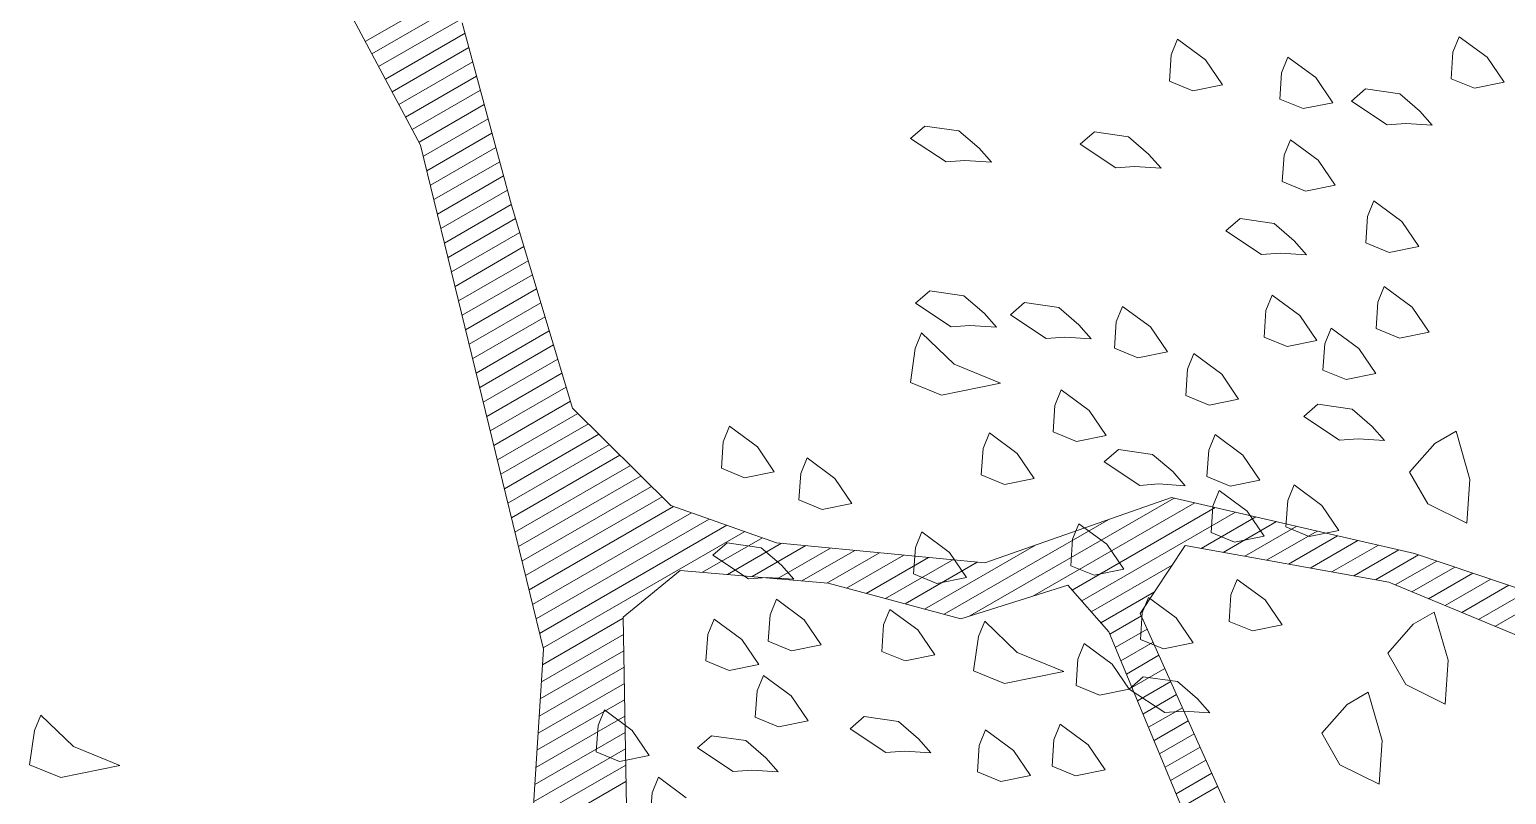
# Model space of a CAD drawing. Header units: metres. Extents: x 12093 to 20303, y 514 to 1412.
# Drawn here: x 19684.485 to 19685.965, y 708.883 to 709.65 of the extents above; entities that cross this region are included whole.
import ezdxf

# ---------------------------------------------------------------- set-up
doc = ezdxf.new("R2010")
doc.units = ezdxf.units.M
doc.layers.add('ARBOLES', color=52, linetype='Continuous', lineweight=13)
doc.layers.add('grass', color=64, linetype='Continuous', lineweight=13)

# ---------------------------------------------------------------- blocks, each defined once
blk = doc.blocks.new('ghgfghgh')
at = {"layer": 'ARBOLES', "lineweight": 20}
for p, q in [((20001.65568, 663.70906), (20001.54716, 663.91237)), ((20001.62066, 663.77468), (20001.67282, 663.8048)), ((20001.62491, 663.76671), (20001.67684, 663.7967)), ((20001.62916, 663.75874), (20001.68087, 663.7886)), ((20001.682, 663.78631), (20001.71299, 663.67122)), ((20001.63342, 663.75078), (20001.68375, 663.77983)), ((20001.63767, 663.74281), (20001.68618, 663.77081)), ((20001.64192, 663.73484), (20001.6886, 663.76179)), ((20001.64618, 663.72687), (20001.69103, 663.75277)), ((20001.65043, 663.7189), (20001.69346, 663.74374)), ((20001.65468, 663.71093), (20001.69589, 663.73472)), ((20001.65739, 663.70206), (20001.69832, 663.7257)), ((20001.65961, 663.69292), (20001.70075, 663.71668)), ((20001.73329, 663.39038), (20001.65568, 663.70906)), ((20001.66184, 663.68378), (20001.70318, 663.70765)), ((20001.66406, 663.67464), (20001.70561, 663.69863)), ((20001.66629, 663.6655), (20001.70804, 663.68961)), ((20001.66851, 663.65636), (20001.71047, 663.68059)), ((20001.67074, 663.64722), (20001.7129, 663.67156)), ((20001.71299, 663.67122), (20001.75165, 663.54283)), ((20001.67297, 663.63808), (20001.71556, 663.66268)), ((20001.67519, 663.62894), (20001.71824, 663.6538)), ((20001.67742, 663.61981), (20001.72091, 663.64492)), ((20001.67964, 663.61067), (20001.72358, 663.63604)), ((20001.68187, 663.60153), (20001.72626, 663.62715)), ((20001.68409, 663.59239), (20001.72893, 663.61827)), ((20001.68632, 663.58325), (20001.73161, 663.60939)), ((20001.68855, 663.57411), (20001.73428, 663.60051)), ((20001.69077, 663.56497), (20001.73696, 663.59163)), ((20001.693, 663.55583), (20001.73963, 663.58275)), ((20001.69522, 663.54669), (20001.74231, 663.57387)), ((20001.69745, 663.53755), (20001.74498, 663.56499)), ((20001.69967, 663.52841), (20001.74765, 663.55611)), ((20001.7019, 663.51927), (20001.75033, 663.54723)), ((20001.70413, 663.51013), (20001.75501, 663.53951)), ((20001.75165, 663.54283), (20001.81383, 663.48121)), ((20001.70635, 663.50099), (20001.76166, 663.53292)), ((20001.70858, 663.49185), (20001.7683, 663.52633)), ((20001.7108, 663.48271), (20001.77495, 663.51974)), ((20001.71303, 663.47357), (20001.7816, 663.51315)), ((20001.71525, 663.46443), (20001.78824, 663.50657)), ((20001.71748, 663.45529), (20001.79489, 663.49998)), ((20001.71971, 663.44615), (20001.80154, 663.49339)), ((20001.72193, 663.43701), (20001.80818, 663.4868)), ((20002.00265, 663.41143), (20002.1318, 663.486)), ((20002.01207, 663.44495), (20002.12997, 663.48642)), ((20002.04235, 663.42393), (20002.1447, 663.48302)), ((20002.12997, 663.48642), (20002.28344, 663.45092)), ((20001.72416, 663.42787), (20001.81552, 663.48061)), ((20001.72638, 663.41873), (20001.82673, 663.47667)), ((20002.06719, 663.42784), (20002.15759, 663.48003)), ((20002.07327, 663.42093), (20002.17048, 663.47705)), ((20002.14886, 663.45415), (20002.18337, 663.47407)), ((20001.72861, 663.40959), (20001.83795, 663.47272)), ((20001.73084, 663.40045), (20001.84917, 663.46877)), ((20001.73306, 663.39131), (20001.86038, 663.46482)), ((20001.98641, 663.41248), (20002.09035, 663.47249)), ((20002.16262, 663.45167), (20002.19626, 663.47109)), ((20002.17637, 663.44918), (20002.20915, 663.46811)), ((20002.19013, 663.4467), (20002.22204, 663.46512)), ((20001.97408, 663.41579), (20002.04413, 663.45623)), ((20002.13867, 663.45599), (20002.11029, 663.41301)), ((20002.26734, 663.43275), (20002.13867, 663.45599)), ((20002.20388, 663.44421), (20002.23493, 663.46214)), ((20002.21764, 663.44173), (20002.24782, 663.45916)), ((20002.23139, 663.43925), (20002.26072, 663.45618)), ((20002.24514, 663.43676), (20002.27361, 663.4532)), ((20002.2589, 663.43428), (20002.28615, 663.45001)), ((20002.27139, 663.43107), (20002.29756, 663.44617)), ((20002.28344, 663.45092), (20002.44844, 663.39547)), ((20001.81972, 663.44029), (20001.78367, 663.41061)), ((20002.07935, 663.41401), (20002.13043, 663.44351)), ((20002.28188, 663.4267), (20002.30897, 663.44234)), ((20002.29238, 663.42233), (20002.32039, 663.4385)), ((20002.0645, 663.4309), (20001.99699, 663.40965)), ((20002.09035, 663.40149), (20002.0645, 663.4309)), ((20002.41903, 663.36962), (20002.26734, 663.43275)), ((20002.30287, 663.41797), (20002.3318, 663.43467)), ((20002.31336, 663.4136), (20002.34321, 663.43083)), ((20002.32386, 663.40923), (20002.35462, 663.427)), ((20002.08542, 663.4071), (20002.11931, 663.42666)), ((20002.33435, 663.40487), (20002.36604, 663.42316)), ((20001.73266, 663.38065), (20001.78368, 663.41011)), ((20001.78367, 663.41061), (20001.78628, 663.25253)), ((20002.09101, 663.3999), (20002.111, 663.41144)), ((20002.11029, 663.41301), (20002.20167, 663.20867)), ((20001.73196, 663.36982), (20001.78385, 663.39978)), ((20002.15869, 663.23705), (20002.09035, 663.40149)), ((20002.09451, 663.39149), (20002.1147, 663.40315)), ((20001.71547, 663.11414), (20001.73329, 663.39038)), ((20001.73126, 663.359), (20001.78402, 663.38945)), ((20002.098, 663.38308), (20002.11841, 663.39487)), ((20002.10149, 663.37468), (20002.12211, 663.38658)), ((20001.73056, 663.34817), (20001.78419, 663.37913)), ((20002.10499, 663.36627), (20002.12582, 663.37829)), ((20001.72987, 663.33734), (20001.78436, 663.3688)), ((20002.10848, 663.35786), (20002.12952, 663.37001)), ((20002.11198, 663.34945), (20002.13323, 663.36172)), ((20001.72917, 663.32651), (20001.78453, 663.35847)), ((20002.11547, 663.34105), (20002.13694, 663.35344)), ((20001.72847, 663.31568), (20001.7847, 663.34815)), ((20002.11897, 663.33264), (20002.14064, 663.34515)), ((20001.72777, 663.30485), (20001.78487, 663.33782)), ((20002.12246, 663.32423), (20002.14435, 663.33687)), ((20001.72707, 663.29403), (20001.78504, 663.32749)), ((20002.12595, 663.31582), (20002.14805, 663.32858)), ((20001.72637, 663.2832), (20001.78521, 663.31717)), ((20002.12945, 663.30742), (20002.15176, 663.32029)), ((20001.72568, 663.27237), (20001.78538, 663.30684)), ((20002.13294, 663.29901), (20002.15546, 663.31201)), ((20002.13644, 663.2906), (20002.15917, 663.30372))]:
    blk.add_line(p, q, dxfattribs=at)
at = {"layer": 'grass'}
for p, q in [((20002.13384, 663.77601), (20002.12983, 663.76621)), ((20002.15144, 663.7631), (20002.13384, 663.77601)), ((20002.31182, 663.77762), (20002.30781, 663.76782)), ((20002.32942, 663.7647), (20002.31182, 663.77762)), ((20002.12983, 663.76621), (20002.12872, 663.7495)), ((20002.16214, 663.74728), (20002.15144, 663.7631)), ((20002.20356, 663.76467), (20002.19956, 663.75487)), ((20002.22117, 663.75175), (20002.20356, 663.76467)), ((20002.30781, 663.76782), (20002.3067, 663.75111)), ((20002.34012, 663.74889), (20002.32942, 663.7647)), ((20002.19956, 663.75487), (20002.19845, 663.73816)), ((20002.12872, 663.7495), (20002.14343, 663.74349)), ((20002.14343, 663.74349), (20002.16214, 663.74728)), ((20002.23186, 663.73594), (20002.22117, 663.75175)), ((20002.24367, 663.73684), (20002.25258, 663.74463)), ((20002.25258, 663.74463), (20002.27418, 663.74152)), ((20002.3067, 663.75111), (20002.32141, 663.7451)), ((20002.32141, 663.7451), (20002.34012, 663.74889)), ((20002.19845, 663.73816), (20002.21315, 663.73215)), ((20002.21315, 663.73215), (20002.23186, 663.73594)), ((20002.26617, 663.72192), (20002.24367, 663.73684)), ((20002.27418, 663.74152), (20002.28688, 663.73061)), ((20002.28688, 663.73061), (20002.29468, 663.7217)), ((20001.96523, 663.71337), (20001.97414, 663.72117)), ((20001.97414, 663.72117), (20001.99575, 663.71806)), ((20001.99575, 663.71806), (20002.00845, 663.70715)), ((20002.07238, 663.70962), (20002.08128, 663.71741)), ((20002.08128, 663.71741), (20002.10289, 663.7143)), ((20002.27798, 663.72281), (20002.26617, 663.72192)), ((20002.29468, 663.7217), (20002.27798, 663.72281)), ((20001.98773, 663.69846), (20001.96523, 663.71337)), ((20002.00845, 663.70715), (20002.01624, 663.69824)), ((20002.09488, 663.6947), (20002.07238, 663.70962)), ((20002.10289, 663.7143), (20002.11559, 663.70339)), ((20002.20514, 663.71255), (20002.20113, 663.70274)), ((20002.22274, 663.69963), (20002.20514, 663.71255)), ((20001.99954, 663.69935), (20001.98773, 663.69846)), ((20002.01624, 663.69824), (20001.99954, 663.69935)), ((20002.11559, 663.70339), (20002.12339, 663.69448)), ((20002.20113, 663.70274), (20002.20002, 663.68604)), ((20002.23344, 663.68382), (20002.22274, 663.69963)), ((20002.10668, 663.69559), (20002.09488, 663.6947)), ((20002.12339, 663.69448), (20002.10668, 663.69559)), ((20002.20002, 663.68604), (20002.21473, 663.68003)), ((20002.21473, 663.68003), (20002.23344, 663.68382)), ((20002.25794, 663.6738), (20002.25393, 663.664)), ((20002.27554, 663.66089), (20002.25794, 663.6738)), ((20002.16439, 663.65484), (20002.1733, 663.66264)), ((20002.1733, 663.66264), (20002.19491, 663.65953)), ((20002.25393, 663.664), (20002.25283, 663.64729)), ((20002.28624, 663.64507), (20002.27554, 663.66089)), ((20002.18689, 663.63992), (20002.16439, 663.65484)), ((20002.19491, 663.65953), (20002.20761, 663.64862)), ((20002.20761, 663.64862), (20002.2154, 663.63971)), ((20002.25283, 663.64729), (20002.26753, 663.64128)), ((20002.26753, 663.64128), (20002.28624, 663.64507)), ((20002.1987, 663.64082), (20002.18689, 663.63992)), ((20002.2154, 663.63971), (20002.1987, 663.64082)), ((20001.96838, 663.60913), (20001.97729, 663.61693)), ((20001.97729, 663.61693), (20001.99889, 663.61381)), ((20001.99889, 663.61381), (20002.01159, 663.6029)), ((20002.19358, 663.61431), (20002.18957, 663.60451)), ((20002.21118, 663.60139), (20002.19358, 663.61431)), ((20002.26442, 663.61967), (20002.26041, 663.60987)), ((20002.28202, 663.60676), (20002.26442, 663.61967)), ((20001.99088, 663.59421), (20001.96838, 663.60913)), ((20002.0283, 663.60179), (20002.03721, 663.60959)), ((20002.03721, 663.60959), (20002.05882, 663.60648)), ((20002.05882, 663.60648), (20002.07152, 663.59557)), ((20002.09914, 663.60716), (20002.09513, 663.59735)), ((20002.11674, 663.59424), (20002.09914, 663.60716)), ((20002.18957, 663.60451), (20002.18847, 663.5878)), ((20002.26041, 663.60987), (20002.2593, 663.59316)), ((20002.29271, 663.59095), (20002.28202, 663.60676)), ((20002.00269, 663.5951), (20001.99088, 663.59421)), ((20002.01939, 663.59399), (20002.00269, 663.5951)), ((20002.01159, 663.6029), (20002.01939, 663.59399)), ((20002.0508, 663.58687), (20002.0283, 663.60179)), ((20002.07152, 663.59557), (20002.07932, 663.58666)), ((20002.09513, 663.59735), (20002.09402, 663.58065)), ((20002.22188, 663.58558), (20002.21118, 663.60139)), ((20001.97217, 663.59042), (20001.96816, 663.58061)), ((20001.99267, 663.5706), (20001.97217, 663.59042)), ((20002.06261, 663.58777), (20002.0508, 663.58687)), ((20002.07932, 663.58666), (20002.06261, 663.58777)), ((20002.12743, 663.57843), (20002.11674, 663.59424)), ((20002.18847, 663.5878), (20002.20317, 663.58179)), ((20002.20317, 663.58179), (20002.22188, 663.58558)), ((20002.23079, 663.59338), (20002.22678, 663.58358)), ((20002.24839, 663.58046), (20002.23079, 663.59338)), ((20002.2593, 663.59316), (20002.274, 663.58715)), ((20002.274, 663.58715), (20002.29271, 663.59095)), ((20001.96816, 663.58061), (20001.96505, 663.55901)), ((20002.09402, 663.58065), (20002.10872, 663.57464)), ((20002.10872, 663.57464), (20002.12743, 663.57843)), ((20002.14414, 663.57732), (20002.14013, 663.56752)), ((20002.16174, 663.5644), (20002.14414, 663.57732)), ((20002.22678, 663.58358), (20002.22567, 663.56687)), ((20002.25909, 663.56465), (20002.24839, 663.58046)), ((20002.02208, 663.55858), (20001.99267, 663.5706)), ((20002.14013, 663.56752), (20002.13902, 663.55081)), ((20002.22567, 663.56687), (20002.24038, 663.56086)), ((20001.96505, 663.55901), (20001.98465, 663.55099)), ((20001.98465, 663.55099), (20002.02208, 663.55858)), ((20002.17244, 663.54859), (20002.16174, 663.5644)), ((20002.24038, 663.56086), (20002.25909, 663.56465)), ((20002.06039, 663.55435), (20002.05638, 663.54455)), ((20002.07799, 663.54144), (20002.06039, 663.55435)), ((20002.13902, 663.55081), (20002.15373, 663.5448)), ((20002.15373, 663.5448), (20002.17244, 663.54859)), ((20002.05638, 663.54455), (20002.05527, 663.52784)), ((20002.08869, 663.52563), (20002.07799, 663.54144)), ((20002.21365, 663.53746), (20002.22256, 663.54526)), ((20002.22256, 663.54526), (20002.24417, 663.54215)), ((20002.24417, 663.54215), (20002.25687, 663.53124)), ((20001.85078, 663.53135), (20001.84678, 663.52155)), ((20001.86838, 663.51844), (20001.85078, 663.53135)), ((20002.23615, 663.52255), (20002.21365, 663.53746)), ((20002.25687, 663.53124), (20002.26467, 663.52233)), ((20001.84678, 663.52155), (20001.84567, 663.50485)), ((20002.01496, 663.52717), (20002.01095, 663.51736)), ((20002.03256, 663.51425), (20002.01496, 663.52717)), ((20002.05527, 663.52784), (20002.06998, 663.52183)), ((20002.06998, 663.52183), (20002.08869, 663.52563)), ((20002.15752, 663.52609), (20002.15351, 663.51629)), ((20002.17512, 663.51317), (20002.15752, 663.52609)), ((20002.24796, 663.52344), (20002.23615, 663.52255)), ((20002.26467, 663.52233), (20002.24796, 663.52344)), ((20002.29647, 663.5205), (20002.28036, 663.50233)), ((20002.30976, 663.52817), (20002.29647, 663.5205)), ((20002.31847, 663.49774), (20002.30976, 663.52817)), ((20001.87908, 663.50263), (20001.86838, 663.51844)), ((20001.8998, 663.51132), (20001.89579, 663.50152)), ((20001.9174, 663.4984), (20001.8998, 663.51132)), ((20002.01095, 663.51736), (20002.00984, 663.50066)), ((20002.04325, 663.49844), (20002.03256, 663.51425)), ((20002.08758, 663.50892), (20002.09649, 663.51672)), ((20002.09649, 663.51672), (20002.1181, 663.5136)), ((20002.1181, 663.5136), (20002.1308, 663.50269)), ((20002.15351, 663.51629), (20002.1524, 663.49958)), ((20002.18582, 663.49736), (20002.17512, 663.51317)), ((20001.84567, 663.50485), (20001.86037, 663.49884)), ((20001.86037, 663.49884), (20001.87908, 663.50263)), ((20001.89579, 663.50152), (20001.89468, 663.48481)), ((20002.11008, 663.494), (20002.08758, 663.50892)), ((20002.1308, 663.50269), (20002.13859, 663.49379)), ((20002.28036, 663.50233), (20002.29187, 663.48238)), ((20001.92809, 663.48259), (20001.9174, 663.4984)), ((20002.00984, 663.50066), (20002.02454, 663.49465)), ((20002.02454, 663.49465), (20002.04325, 663.49844)), ((20002.12189, 663.49489), (20002.11008, 663.494)), ((20002.13859, 663.49379), (20002.12189, 663.49489)), ((20002.1524, 663.49958), (20002.16711, 663.49357)), ((20002.16711, 663.49357), (20002.18582, 663.49736)), ((20002.20743, 663.49425), (20002.20342, 663.48445)), ((20002.22503, 663.48133), (20002.20743, 663.49425)), ((20002.31669, 663.47011), (20002.31847, 663.49774)), ((20001.89468, 663.48481), (20001.90938, 663.4788)), ((20002.1602, 663.49067), (20002.1562, 663.48087)), ((20002.1778, 663.47776), (20002.1602, 663.49067)), ((20002.20342, 663.48445), (20002.20231, 663.46774)), ((20001.81383, 663.48121), (20001.88059, 663.4577)), ((20001.90938, 663.4788), (20001.92809, 663.48259)), ((20002.1562, 663.48087), (20002.15509, 663.46416)), ((20002.1885, 663.46194), (20002.1778, 663.47776)), ((20002.23572, 663.46552), (20002.22503, 663.48133)), ((20002.29187, 663.48238), (20002.31669, 663.47011)), ((20001.9722, 663.46456), (20001.9682, 663.45476)), ((20001.9898, 663.45165), (20001.9722, 663.46456)), ((20002.07155, 663.46971), (20002.06754, 663.45991)), ((20002.08915, 663.4568), (20002.07155, 663.46971)), ((20002.15509, 663.46416), (20002.16979, 663.45815)), ((20002.20231, 663.46774), (20002.21701, 663.46173)), ((20002.21701, 663.46173), (20002.23572, 663.46552)), ((20001.83382, 663.43906), (20001.8716, 663.46087)), ((20001.84034, 663.44982), (20001.84924, 663.45762)), ((20001.84924, 663.45762), (20001.87085, 663.45451)), ((20001.8495, 663.43769), (20001.88365, 663.4574)), ((20001.86519, 663.43632), (20001.89911, 663.4559)), ((20001.88059, 663.4577), (20002.01207, 663.44495)), ((20001.9682, 663.45476), (20001.96709, 663.43805)), ((20002.06754, 663.45991), (20002.06644, 663.4432)), ((20002.09985, 663.44098), (20002.08915, 663.4568)), ((20002.16979, 663.45815), (20002.1885, 663.46194)), ((20001.86284, 663.43491), (20001.84034, 663.44982)), ((20001.87085, 663.45451), (20001.88355, 663.4436)), ((20001.88087, 663.43495), (20001.91457, 663.4544)), ((20001.89655, 663.43358), (20001.93003, 663.45291)), ((20001.91224, 663.43221), (20001.94549, 663.45141)), ((20001.92475, 663.42901), (20001.96095, 663.44991)), ((20001.93708, 663.4257), (20001.97641, 663.44841)), ((20001.94942, 663.4224), (20001.99187, 663.44691)), ((20002.0005, 663.43583), (20001.9898, 663.45165)), ((20001.91308, 663.43213), (20001.81972, 663.44029)), ((20001.88355, 663.4436), (20001.89135, 663.43469)), ((20001.96175, 663.41909), (20002.00733, 663.44541)), ((20001.96709, 663.43805), (20001.98179, 663.43204)), ((20002.06644, 663.4432), (20002.08114, 663.43719)), ((20002.08114, 663.43719), (20002.09985, 663.44098)), ((20001.87464, 663.4358), (20001.86284, 663.43491)), ((20001.89135, 663.43469), (20001.87464, 663.4358)), ((20001.99699, 663.40965), (20001.91308, 663.43213)), ((20001.98179, 663.43204), (20002.0005, 663.43583)), ((20002.17158, 663.43454), (20002.16757, 663.42474)), ((20002.18918, 663.42163), (20002.17158, 663.43454)), ((20001.88044, 663.42199), (20001.87643, 663.41219)), ((20001.89804, 663.40908), (20001.88044, 663.42199)), ((20002.11545, 663.42317), (20002.11144, 663.41336)), ((20002.13305, 663.41025), (20002.11545, 663.42317)), ((20002.16757, 663.42474), (20002.16646, 663.40803)), ((20002.19988, 663.40581), (20002.18918, 663.42163)), ((20001.84102, 663.40951), (20001.83701, 663.3997)), ((20001.85862, 663.39659), (20001.84102, 663.40951)), ((20001.87643, 663.41219), (20001.87532, 663.39548)), ((20001.90874, 663.39326), (20001.89804, 663.40908)), ((20001.95217, 663.41555), (20001.94816, 663.40575)), ((20001.96977, 663.40263), (20001.95217, 663.41555)), ((20002.01209, 663.40821), (20002.00809, 663.39841)), ((20002.03259, 663.3884), (20002.01209, 663.40821)), ((20002.11144, 663.41336), (20002.11033, 663.39666)), ((20002.14375, 663.39444), (20002.13305, 663.41025)), ((20002.29599, 663.41384), (20002.28269, 663.40616)), ((20002.3047, 663.3834), (20002.29599, 663.41384)), ((20001.83701, 663.3997), (20001.8359, 663.383)), ((20001.94816, 663.40575), (20001.94705, 663.38904)), ((20001.98047, 663.38682), (20001.96977, 663.40263)), ((20002.16646, 663.40803), (20002.18117, 663.40202)), ((20002.18117, 663.40202), (20002.19988, 663.40581)), ((20002.28269, 663.40616), (20002.26658, 663.38799)), ((20001.86931, 663.38078), (20001.85862, 663.39659)), ((20001.87532, 663.39548), (20001.89003, 663.38947)), ((20001.89003, 663.38947), (20001.90874, 663.39326)), ((20002.00809, 663.39841), (20002.00497, 663.3768)), ((20002.07491, 663.39398), (20002.07091, 663.38417)), ((20002.09251, 663.38106), (20002.07491, 663.39398)), ((20002.11033, 663.39666), (20002.12503, 663.39065)), ((20002.12503, 663.39065), (20002.14375, 663.39444)), ((20001.8359, 663.383), (20001.8506, 663.37699)), ((20001.8506, 663.37699), (20001.86931, 663.38078)), ((20001.94705, 663.38904), (20001.96176, 663.38303)), ((20001.96176, 663.38303), (20001.98047, 663.38682)), ((20002.062, 663.37637), (20002.03259, 663.3884)), ((20002.07091, 663.38417), (20002.0698, 663.36747)), ((20002.10321, 663.36525), (20002.09251, 663.38106)), ((20002.26658, 663.38799), (20002.2781, 663.36805)), ((20002.30291, 663.35578), (20002.3047, 663.3834)), ((20001.87221, 663.37387), (20001.8682, 663.36407)), ((20001.88981, 663.36096), (20001.87221, 663.37387)), ((20002.00497, 663.3768), (20002.02458, 663.36879)), ((20002.02458, 663.36879), (20002.062, 663.37637)), ((20002.10321, 663.36525), (20002.11212, 663.37305)), ((20002.11212, 663.37305), (20002.13373, 663.36993)), ((20001.8682, 663.36407), (20001.8671, 663.34737)), ((20002.0698, 663.36747), (20002.0845, 663.36146)), ((20002.0845, 663.36146), (20002.10321, 663.36525)), ((20002.12571, 663.35033), (20002.10321, 663.36525)), ((20002.13373, 663.36993), (20002.14643, 663.35902)), ((20002.25431, 663.36318), (20002.24102, 663.3555)), ((20002.26302, 663.33274), (20002.25431, 663.36318)), ((20002.2781, 663.36805), (20002.30291, 663.35578)), ((20001.90051, 663.34515), (20001.88981, 663.36096)), ((20002.14643, 663.35902), (20002.15423, 663.35011)), ((20002.24102, 663.3555), (20002.22491, 663.33734)), ((20001.41579, 663.34881), (20001.41178, 663.339)), ((20001.43629, 663.32899), (20001.41579, 663.34881)), ((20001.77175, 663.35202), (20001.76775, 663.34222)), ((20001.78936, 663.3391), (20001.77175, 663.35202)), ((20001.8671, 663.34737), (20001.8818, 663.34135)), ((20001.8818, 663.34135), (20001.90051, 663.34515)), ((20001.92702, 663.34003), (20001.93593, 663.34783)), ((20001.93593, 663.34783), (20001.95753, 663.34472)), ((20001.95753, 663.34472), (20001.97023, 663.3338)), ((20002.05978, 663.34296), (20002.05577, 663.33316)), ((20002.07738, 663.33005), (20002.05978, 663.34296)), ((20002.13752, 663.35122), (20002.12571, 663.35033)), ((20002.15423, 663.35011), (20002.13752, 663.35122)), ((20001.41178, 663.339), (20001.40867, 663.3174)), ((20001.76775, 663.34222), (20001.76664, 663.32551)), ((20001.80005, 663.32329), (20001.78936, 663.3391)), ((20001.83057, 663.32798), (20001.83948, 663.33577)), ((20001.83948, 663.33577), (20001.86108, 663.33266)), ((20001.94952, 663.32511), (20001.92702, 663.34003)), ((20001.97023, 663.3338), (20001.97803, 663.3249)), ((20002.01256, 663.33938), (20002.00855, 663.32958)), ((20002.03016, 663.32647), (20002.01256, 663.33938)), ((20002.22491, 663.33734), (20002.23642, 663.31739)), ((20001.4657, 663.31697), (20001.43629, 663.32899)), ((20001.76664, 663.32551), (20001.78134, 663.3195)), ((20001.85307, 663.31306), (20001.83057, 663.32798)), ((20001.86108, 663.33266), (20001.87378, 663.32175)), ((20001.96133, 663.32601), (20001.94952, 663.32511)), ((20001.97803, 663.3249), (20001.96133, 663.32601)), ((20002.00855, 663.32958), (20002.00744, 663.31288)), ((20002.04085, 663.31066), (20002.03016, 663.32647)), ((20002.05577, 663.33316), (20002.05466, 663.31645)), ((20002.08808, 663.31423), (20002.07738, 663.33005)), ((20002.26124, 663.30512), (20002.26302, 663.33274)), ((20001.40867, 663.3174), (20001.42828, 663.30938)), ((20001.42828, 663.30938), (20001.4657, 663.31697)), ((20001.78134, 663.3195), (20001.80005, 663.32329)), ((20001.87378, 663.32175), (20001.88158, 663.31284)), ((20002.05466, 663.31645), (20002.06937, 663.31044)), ((20002.23642, 663.31739), (20002.26124, 663.30512)), ((20001.80585, 663.30948), (20001.80184, 663.29968)), ((20001.82345, 663.29657), (20001.80585, 663.30948)), ((20001.86488, 663.31395), (20001.85307, 663.31306)), ((20001.88158, 663.31284), (20001.86488, 663.31395)), ((20002.00744, 663.31288), (20002.02214, 663.30686)), ((20002.02214, 663.30686), (20002.04085, 663.31066)), ((20002.06937, 663.31044), (20002.08808, 663.31423)), ((20001.80184, 663.29968), (20001.80073, 663.28297))]:
    blk.add_line(p, q, dxfattribs=at)

msp = doc.modelspace()

# ---------------------------------------------------------------- hatches: boundary and pattern name
at = {"layer": 'grass'}
h = msp.add_hatch(dxfattribs=at)
h.set_pattern_fill('AR-CONC', color=256, scale=0.002, style=0)
h.set_pattern_definition([(50, (0, 0), (0.364369338, -0.031878171), [0.0381, -0.4191]), (355, (0, 0), (-0.070485652, 0.382113286), [0.03048, -0.33528]), (100.451, (0.03036, -0.00266), (0.2938850033, 0.3502333756), [0.03238, -0.35618]), (46.1842, (0, 0.1016), (0.542158082, -0.084084656), [0.05715, -0.62865]), (96.6356, (0.0452, 0.0946), (0.474808469, 0.494851112), [0.04857, -0.53427]), (351.184, (0, 0.1016), (0.474809212, 0.494850236), [0.04572, -0.50292]), (21, (0.0508, 0.0762), (0.3032297597, -0.204531037), [0.0381, -0.4191]), (326, (0.0508, 0.0762), (0.123604057, 0.368375932), [0.03048, -0.33528]), (71.4514, (0.07607, 0.05916), (0.4268329815, 0.1638457154), [0.03238, -0.35618]), (37.5, (0, 0), (0.0061772065, 0.16911007775), [0, -0.331216, 0, -0.34036, 0, -0.33655]), (7.5, (0, 0), (0.133639325, 0.2003611496), [0, -0.194056, 0, -0.323596, 0, -0.12827]), (327.5, (-0.11328, 0), (0.2711811903, -0.011457488), [0, -0.127, 0, -0.39624, 0, -0.52578]), (317.5, (-0.16408, 0), (0.2962583628, 0.050852982), [0, -0.1651, 0, -0.263144, 0, -0.37338])])
h.paths.add_polyline_path([(19683.3488, 708.2955), (19683.3539, 708.3144), (19683.4157, 708.3181), (19683.4605, 708.296), (19683.4863, 708.2789), (19683.4842, 708.2936), (19683.4718, 708.3151), (19683.4798, 708.3242), (19683.4696, 708.3949), (19683.4669, 708.3967), (19683.447, 708.4555), (19683.4608, 708.4563), (19683.4544, 708.5004), (19683.4267, 708.5484), (19683.3422, 708.6116), (19683.3401, 708.6317), (19683.3224, 708.6226), (19683.3396, 708.6361), (19683.3279, 708.7473), (19683.309, 708.7801), (19683.2039, 708.7791), (19683.3027, 708.7909), (19683.3002, 708.7953), (19683.2557, 708.8493), (19683.2428, 708.8578), (19683.2411, 708.8629), (19683.1381, 708.9097), (19683.1141, 708.8959), (19683.068, 708.8373), (19682.9627, 708.9365), (19682.8801, 708.9687), (19682.846, 708.917), (19682.8204, 708.9462), (19682.7986, 708.9569), (19682.8218, 707.5882, -0.001535), (19684.6731, 707.3377), (19684.6637, 707.8964), (19684.6471, 707.911), (19684.6244, 707.926), (19684.6045, 707.9849), (19684.6317, 707.9865), (19684.6627, 707.9544), (19684.6612, 708.0451), (19684.6274, 708.1036), (19684.594, 707.9788), (19684.6207, 708.1049), (19684.5378, 708.0999), (19684.5513, 708.0526), (19684.5485, 708.0088), (19684.5228, 708.0215), (19684.512, 707.9432), (19684.5226, 707.8694), (19684.4696, 707.8228), (19684.467, 707.8223), (19684.4679, 707.8075), (19684.4537, 707.8201), (19684.3528, 707.8033), (19684.3685, 707.7484), (19684.236, 707.7839), (19684.1124, 707.7765), (19684.0436, 707.7848), (19683.9868, 707.8), (19683.9231, 707.8272), (19683.8733, 707.8304), (19683.7906, 707.8627), (19683.7251, 707.9208), (19683.6097, 707.9822), (19683.5889, 708.0182), (19683.3669, 708.098), (19683.3941, 708.1617), (19683.3544, 708.2027)])
h.paths.add_polyline_path([(19683.204, 708.4136), (19683.1857, 708.4453), (19683.2113, 708.4741), (19683.2324, 708.4862), (19683.2462, 708.438), (19683.2434, 708.3942)], flags=16)
h.paths.add_polyline_path([(19683.1809, 708.5268), (19683.1415, 708.5463), (19683.1232, 708.5779), (19683.1488, 708.6067), (19683.1699, 708.6189), (19683.1837, 708.5706)], flags=16)
h.paths.add_polyline_path([(19683.2867, 708.4895), (19683.2685, 708.5211), (19683.294, 708.55), (19683.3151, 708.5621), (19683.3289, 708.5139), (19683.3261, 708.47)], flags=16)
h.paths.add_polyline_path([(19683.0944, 708.6034), (19683.0551, 708.6229), (19683.0368, 708.6545), (19683.0623, 708.6833), (19683.0834, 708.6955), (19683.0972, 708.6473)], flags=16)
h.paths.add_polyline_path([(19683.2863, 708.5877), (19683.247, 708.6071), (19683.2287, 708.6388), (19683.2542, 708.6676), (19683.2753, 708.6798), (19683.2891, 708.6315)], flags=16)
h.paths.add_polyline_path([(19683.221, 708.6765), (19683.1922, 708.702), (19683.1694, 708.717), (19683.1495, 708.7759), (19683.1767, 708.7775), (19683.2116, 708.7414), (19683.2193, 708.7037)], flags=16)
h.paths.add_polyline_path([(19683.0968, 708.7454), (19683.068, 708.771), (19683.0453, 708.786), (19683.0254, 708.8448), (19683.0526, 708.8464), (19683.0875, 708.8103), (19683.0952, 708.7726)], flags=16)
h.paths.add_polyline_path([(19683.1812, 708.7941), (19683.1418, 708.8136), (19683.1236, 708.8452), (19683.1491, 708.874), (19683.1702, 708.8862), (19683.184, 708.8379)], flags=16)
h.paths.add_polyline_path([(19684.5185, 707.9633), (19684.5441, 707.9921), (19684.5652, 708.0043), (19684.579, 707.9561), (19684.5761, 707.9122), (19684.5368, 707.9317)], flags=16)
h.paths.add_polyline_path([(19684.5733, 707.8684), (19684.6005, 707.8701), (19684.6354, 707.834), (19684.6431, 707.7962), (19684.6447, 707.7691), (19684.6159, 707.7946), (19684.5932, 707.8096)], flags=16)

# ---------------------------------------------------------------- block references
at = {"layer": 'Defpoints', "lineweight": 20, "xscale": 1.586003757394792, "yscale": 1.586003757394792, "zscale": 1.586003757394792}
msp.add_blockref('ghgfghgh', (-12037.8241, -343.1109), dxfattribs=at)

doc.saveas('drawing.dxf')
